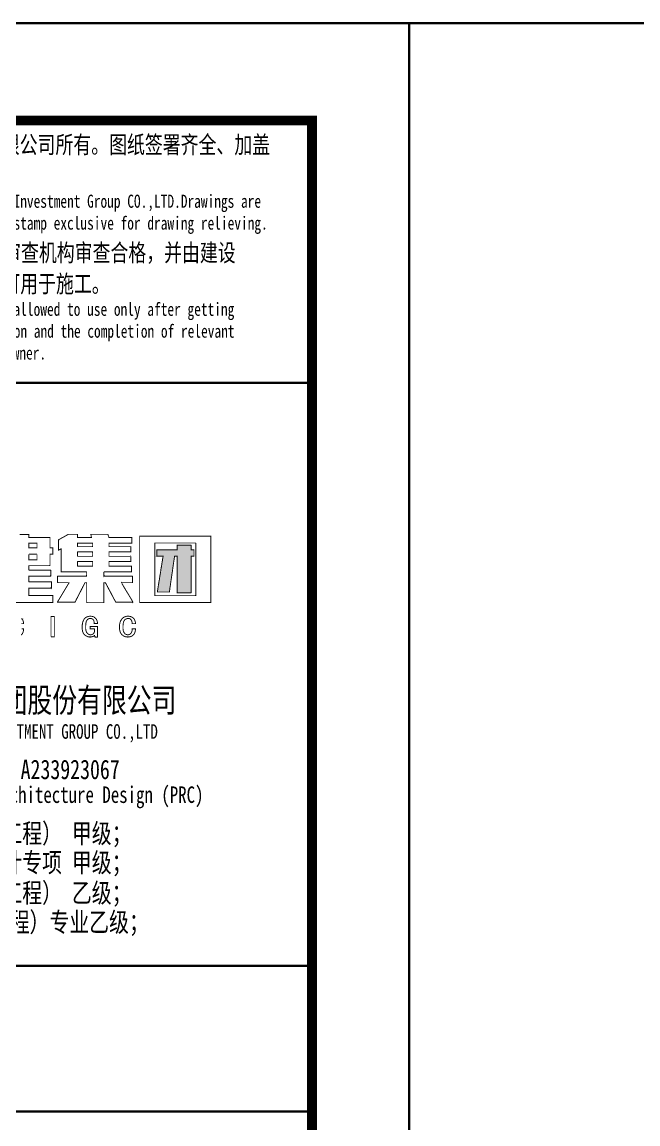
# Model space of a CAD drawing. Extents: x 1738711 to 2346805, y 1189731 to 2516152.
# Drawn here: x 1979940 to 1983111, y 1307506 to 1313176 of the extents above; entities that cross this region are included whole.
import ezdxf
from ezdxf.enums import TextEntityAlignment as Align

# ---------------------------------------------------------------- set-up
doc = ezdxf.new("R2010")
doc.units = 0
doc.header["$LTSCALE"] = 1000
doc.header["$MEASUREMENT"] = 0
doc.layers.add('A-文字', color=7, linetype='Continuous')
doc.layers.add('TK', color=4, linetype='Continuous')
doc.styles.add('宋体', font='SIMSUN.TTF', dxfattribs={"width": 0.75})

# ---------------------------------------------------------------- blocks, each defined once
blk = doc.blocks.new('资质')
at = {"layer": 'A-文字'}
h = blk.add_hatch(color=256, dxfattribs=at)
h.dxf.hatch_style = 1
h.paths.add_polyline_path([(5507, 4216), (5518, 4216), (5524, 4216), (5534, 4216), (5535, 4217), (5535, 4242), (5535, 4255), (5535, 4280), (5534, 4282), (5524, 4282), (5518, 4282), (5507, 4282), (5507, 4300), (5507, 4309), (5507, 4327), (5505, 4329), (5449, 4329), (5420, 4329), (5364, 4329), (5364, 4328), (5362, 4328), (5362, 4310), (5362, 4301), (5362, 4282), (5278, 4282), (5236, 4282), (5153, 4282), (5152, 4280), (5152, 4256), (5152, 4243), (5152, 4218), (5152, 4217), (5153, 4216), (5178, 4216), (5191, 4216), (5217, 4216), (5217, 4214), (5217, 4213), (5216, 4208), (5216, 4206), (5215, 4201), (5214, 4199), (5214, 4198), (5214, 4196), (5213, 4190), (5212, 4187), (5211, 4180), (5211, 4178), (5211, 4177), (5211, 4176), (5210, 4169), (5209, 4166), (5208, 4159), (5208, 4158), (5208, 4157), (5207, 4155), (5207, 4150), (5206, 4148), (5205, 4143), (5205, 4141), (5205, 4140), (5205, 4138), (5204, 4132), (5203, 4129), (5202, 4122), (5202, 4120), (5202, 4119), (5201, 4117), (5200, 4111), (5200, 4108), (5199, 4101), (5198, 4100), (5198, 4099), (5198, 4097), (5197, 4090), (5196, 4087), (5195, 4081), (5195, 4079), (5195, 4078), (5195, 4076), (5194, 4071), (5194, 4069), (5193, 4064), (5192, 4062), (5192, 4061), (5192, 4059), (5191, 4053), (5190, 4050), (5189, 4043), (5189, 4042), (5189, 4041), (5189, 4039), (5188, 4032), (5187, 4029), (5186, 4023), (5186, 4021), (5186, 4020), (5185, 4018), (5184, 4012), (5184, 4009), (5183, 4002), (5182, 4000), (5182, 3999), (5182, 3997), (5181, 3991), (5180, 3988), (5179, 3981), (5179, 3980), (5179, 3979), (5179, 3977), (5178, 3972), (5178, 3970), (5177, 3965), (5176, 3963), (5176, 3962), (5176, 3960), (5175, 3954), (5174, 3951), (5173, 3944), (5173, 3942), (5173, 3941), (5173, 3939), (5172, 3933), (5171, 3930), (5170, 3923), (5170, 3922), (5170, 3921), (5169, 3919), (5168, 3912), (5168, 3909), (5167, 3903), (5166, 3901), (5166, 3900), (5166, 3898), (5165, 3893), (5165, 3891), (5164, 3886), (5164, 3884), (5164, 3883), (5163, 3881), (5162, 3875), (5162, 3872), (5161, 3865), (5160, 3864), (5160, 3863), (5160, 3861), (5160, 3858), (5159, 3856), (5159, 3853), (5158, 3851), (5158, 3849), (5159, 3847), (5208, 3847), (5232, 3847), (5281, 3847), (5282, 3849), (5284, 3862), (5285, 3868), (5287, 3881), (5287, 3883), (5287, 3884), (5287, 3885), (5290, 3906), (5292, 3916), (5295, 3937), (5295, 3938), (5295, 3939), (5295, 3941), (5298, 3959), (5299, 3969), (5302, 3987), (5302, 3989), (5302, 3990), (5303, 3991), (5305, 4010), (5307, 4019), (5309, 4038), (5310, 4040), (5310, 4041), (5310, 4042), (5313, 4061), (5314, 4070), (5317, 4089), (5317, 4090), (5317, 4091), (5317, 4093), (5320, 4111), (5321, 4121), (5324, 4139), (5324, 4141), (5325, 4142), (5325, 4143), (5327, 4162), (5329, 4172), (5331, 4190), (5332, 4192), (5332, 4193), (5332, 4194), (5333, 4202), (5334, 4205), (5335, 4213), (5335, 4215), (5336, 4216), (5346, 4216), (5352, 4216), (5362, 4216), (5362, 4065), (5362, 3990), (5362, 3840), (5364, 3839), (5420, 3839), (5449, 3839), (5506, 3839), (5507, 3841), (5507, 3991), (5507, 4066)])
at = {"layer": 'A-文字', "const_width": 9.6}
for points in [[(3666, 3740), (3805, 3740), (4083, 3740), (4083, 3740), (4083, 3741), (4083, 3741), (4083, 3768), (4083, 3782), (4083, 3810), (4083, 3810), (4083, 3810), (4083, 3811), (3984, 3811), (3935, 3811), (3836, 3811), (3836, 3841), (3836, 3856), (3836, 3887), (3928, 3887), (3974, 3887), (4066, 3887), (4066, 3887), (4066, 3888), (4067, 3887), (4067, 3913), (4067, 3926), (4067, 3952), (3975, 3952), (3929, 3952), (3837, 3952), (3837, 3952), (3836, 3953), (3836, 3953), (3836, 3976), (3836, 3988), (3836, 4011), (3836, 4011), (3837, 4011), (3837, 4011), (3926, 4011), (3970, 4011), (4059, 4011), (4059, 4012), (4060, 4012), (4060, 4012), (4060, 4035), (4060, 4047), (4060, 4070), (4060, 4070), (4059, 4070), (4059, 4071), (3970, 4071), (3926, 4071), (3837, 4071), (3837, 4071), (3836, 4072), (3836, 4071), (3836, 4090), (3836, 4099), (3836, 4118), (3923, 4118), (3966, 4118), (4052, 4118), (4052, 4119), (4052, 4119), (4053, 4119), (4053, 4165), (4053, 4188), (4053, 4235), (4053, 4235), (4054, 4236), (4054, 4236), (4066, 4236), (4071, 4236), (4083, 4236), (4083, 4237), (4083, 4237), (4083, 4237), (4083, 4262), (4083, 4275), (4083, 4300), (4083, 4301), (4082, 4301), (4082, 4302), (4070, 4302), (4065, 4302), (4053, 4302), (4054, 4302), (4053, 4302), (4053, 4302), (4053, 4345), (4053, 4366), (4053, 4408), (4052, 4408), (4052, 4409), (4052, 4409), (3966, 4409), (3923, 4409), (3836, 4409), (3836, 4420), (3836, 4426), (3836, 4438), (3836, 4438), (3835, 4438), (3835, 4439), (3771, 4439), (3739, 4439)], [(3756, 3402), (3760, 3407), (3762, 3410), (3764, 3411), (3766, 3413), (3770, 3420), (3771, 3423), (3774, 3430), (3775, 3432), (3775, 3433), (3776, 3435), (3777, 3439), (3777, 3440), (3778, 3443), (3779, 3449), (3779, 3451), (3780, 3457), (3780, 3460), (3780, 3462), (3780, 3465), (3781, 3466), (3781, 3467), (3780, 3468), (3780, 3469), (3780, 3469), (3779, 3469), (3766, 3469), (3760, 3469)], [(3759, 3521), (3766, 3521), (3779, 3521), (3779, 3521), (3779, 3521), (3779, 3521), (3779, 3525), (3779, 3527), (3779, 3530), (3779, 3530), (3779, 3530), (3779, 3530), (3779, 3533), (3779, 3534), (3779, 3537), (3778, 3543), (3777, 3546), (3775, 3552), (3774, 3554), (3774, 3555), (3773, 3557), (3772, 3560), (3771, 3561), (3770, 3564), (3769, 3565), (3769, 3566), (3767, 3567), (3768, 3568), (3767, 3568), (3766, 3569), (3764, 3572), (3762, 3574), (3759, 3577)]]:
    blk.add_lwpolyline(points, dxfattribs=at)
for points in [[(4501, 3737), (4537, 3737), (4607, 3737), (4607, 3738), (4608, 3738), (4608, 3738), (4608, 3820), (4608, 3860), (4608, 3942), (4609, 3942), (4609, 3942), (4609, 3943), (4614, 3943), (4617, 3943), (4623, 3943), (4624, 3941), (4624, 3941), (4625, 3939), (4627, 3935), (4628, 3933), (4631, 3929), (4631, 3929), (4631, 3928), (4631, 3928), (4633, 3924), (4634, 3922), (4637, 3917), (4637, 3917), (4637, 3917), (4637, 3917), (4640, 3912), (4641, 3910), (4643, 3905), (4644, 3905), (4644, 3904), (4644, 3904), (4646, 3900), (4647, 3898), (4649, 3893), (4650, 3893), (4650, 3893), (4650, 3893), (4652, 3889), (4653, 3886), (4655, 3882), (4656, 3882), (4656, 3882), (4656, 3881), (4658, 3877), (4659, 3875), (4661, 3871), (4662, 3871), (4662, 3870), (4662, 3870), (4664, 3866), (4665, 3864), (4667, 3859), (4668, 3859), (4668, 3859), (4668, 3859), (4670, 3854), (4672, 3852), (4674, 3847), (4674, 3846), (4674, 3846), (4675, 3846), (4677, 3842), (4678, 3840), (4680, 3835), (4680, 3835), (4680, 3835), (4681, 3835), (4683, 3830), (4684, 3828), (4686, 3824), (4686, 3824), (4686, 3824), (4687, 3823), (4689, 3819), (4690, 3817), (4692, 3813), (4692, 3812), (4692, 3812), (4693, 3812), (4695, 3807), (4696, 3805), (4699, 3800), (4699, 3800), (4699, 3800), (4699, 3799), (4701, 3795), (4702, 3793), (4705, 3789), (4705, 3788), (4705, 3788), (4705, 3788), (4707, 3784), (4708, 3782), (4711, 3777), (4711, 3777), (4711, 3777), (4711, 3777), (4713, 3772), (4714, 3770), (4717, 3766), (4717, 3766), (4717, 3766), (4717, 3765), (4719, 3761), (4721, 3759), (4723, 3755), (4726, 3749), (4727, 3746), (4731, 3741), (4801, 3741), (4836, 3741), (4906, 3741), (4906, 3740), (4906, 3740), (4906, 3740), (4907, 3741), (4907, 3742), (4907, 3743), (4860, 3822), (4836, 3861), (4789, 3940), (4789, 3941), (4789, 3941), (4789, 3942), (4789, 3942), (4789, 3943), (4789, 3943), (4789, 3944), (4790, 3943), (4790, 3943), (4834, 3943), (4856, 3943), (4900, 3943), (4901, 3943), (4901, 3944), (4902, 3944), (4902, 3970), (4902, 3982), (4902, 4007), (4901, 4008), (4901, 4008), (4900, 4009), (4784, 4009), (4725, 4009), (4609, 4009), (4609, 4009), (4609, 4010), (4608, 4009), (4608, 4026), (4608, 4034), (4608, 4051), (4609, 4052), (4609, 4052), (4610, 4053), (4723, 4053), (4779, 4053), (4892, 4053), (4892, 4077), (4892, 4088), (4892, 4112), (4800, 4112), (4753, 4112), (4660, 4112), (4660, 4113), (4660, 4113), (4660, 4113), (4660, 4131), (4660, 4141), (4660, 4159), (4660, 4159), (4660, 4160), (4660, 4160), (4750, 4160), (4795, 4160), (4884, 4160), (4884, 4161), (4885, 4161), (4885, 4161), (4885, 4182), (4885, 4192), (4885, 4214), (4885, 4213), (4884, 4214), (4884, 4214), (4795, 4214), (4750, 4214), (4660, 4214), (4660, 4215), (4660, 4215), (4660, 4215), (4660, 4232), (4660, 4241), (4660, 4258), (4660, 4258), (4660, 4258), (4660, 4259), (4750, 4259), (4795, 4259), (4884, 4259), (4884, 4259), (4885, 4260), (4885, 4260), (4885, 4281), (4885, 4291), (4885, 4312), (4885, 4312), (4884, 4312), (4884, 4313), (4795, 4313), (4750, 4313), (4660, 4313), (4660, 4313), (4660, 4314), (4660, 4314), (4660, 4328), (4660, 4335), (4660, 4349), (4754, 4349), (4801, 4349), (4895, 4349), (4895, 4350), (4896, 4351), (4896, 4352), (4896, 4374), (4896, 4385), (4896, 4407), (4896, 4408), (4895, 4408), (4895, 4409), (4801, 4409), (4754, 4409), (4660, 4409), (4660, 4409), (4660, 4410), (4659, 4410), (4656, 4420), (4654, 4425), (4651, 4434), (4650, 4436), (4650, 4437), (4649, 4440), (4579, 4440), (4544, 4440), (4474, 4440), (4473, 4439), (4473, 4438), (4473, 4438), (4475, 4431), (4476, 4427), (4477, 4420), (4478, 4417), (4478, 4415), (4479, 4412), (4480, 4411), (4480, 4410), (4480, 4409), (4422, 4409), (4394, 4409), (4337, 4409), (4337, 4409), (4337, 4410), (4336, 4410), (4336, 4422), (4336, 4428), (4336, 4440), (4298, 4440), (4279, 4440), (4241, 4440), (4200, 4417), (4180, 4406), (4139, 4383), (4140, 4382), (4139, 4382), (4139, 4382), (4139, 4339), (4139, 4318), (4139, 4276), (4140, 4276), (4142, 4276), (4143, 4277), (4152, 4283), (4157, 4286), (4168, 4291), (4168, 4291), (4168, 4291), (4168, 4291), (4168, 4196), (4168, 4148), (4168, 4053), (4169, 4054), (4169, 4053), (4169, 4053), (4272, 4053), (4324, 4053), (4428, 4053), (4429, 4052), (4429, 4052), (4430, 4051), (4430, 4034), (4430, 4026), (4430, 4009), (4429, 4010), (4429, 4009), (4429, 4009), (4310, 4009), (4251, 4009), (4133, 4009), (4133, 4008), (4132, 4007), (4131, 4007), (4131, 3982), (4131, 3970), (4131, 3945), (4132, 3944), (4133, 3944), (4133, 3943), (4178, 3943), (4201, 3943), (4247, 3943), (4247, 3943), (4247, 3943), (4248, 3943), (4248, 3943), (4249, 3941), (4248, 3941), (4200, 3861), (4177, 3822), (4129, 3743), (4129, 3742), (4129, 3741), (4129, 3741), (4201, 3741), (4237, 3741), (4309, 3741), (4309, 3742), (4310, 3742), (4311, 3743), (4314, 3750), (4316, 3753), (4319, 3760), (4319, 3760), (4320, 3760), (4320, 3761), (4325, 3772), (4328, 3778), (4334, 3789), (4334, 3789), (4334, 3789), (4335, 3789), (4340, 3800), (4343, 3805), (4348, 3816), (4348, 3816), (4348, 3816), (4349, 3817), (4354, 3828), (4357, 3834), (4363, 3845), (4363, 3845), (4363, 3845), (4363, 3845), (4369, 3856), (4371, 3861), (4377, 3872), (4377, 3872), (4377, 3873), (4377, 3873), (4383, 3884), (4386, 3890), (4391, 3901), (4391, 3901), (4392, 3901), (4392, 3901), (4397, 3912), (4400, 3917), (4405, 3928), (4405, 3928), (4406, 3929), (4406, 3929), (4409, 3934), (4410, 3937), (4413, 3942), (4413, 3942), (4413, 3942), (4413, 3943), (4419, 3943), (4422, 3943), (4429, 3943), (4429, 3942), (4429, 3942), (4430, 3942), (4430, 3860), (4430, 3820), (4430, 3738), (4430, 3738), (4431, 3738), (4431, 3737)], [(5269, 3739), (5415, 3739), (5709, 3739), (5709, 4012), (5709, 4148), (5709, 4422), (5415, 4422), (5269, 4422), (4976, 4422), (4976, 4148), (4976, 4012), (4976, 3739)], [(3869, 4302), (3886, 4302), (3919, 4302), (3919, 4320), (3919, 4330), (3919, 4349), (3886, 4349), (3869, 4349), (3836, 4349), (3836, 4330), (3836, 4320), (3836, 4302)], [(4399, 4313), (4430, 4313), (4491, 4313), (4491, 4313), (4491, 4314), (4492, 4314), (4492, 4328), (4492, 4335), (4492, 4349), (4430, 4349), (4399, 4349), (4337, 4349), (4337, 4349), (4337, 4348), (4336, 4348), (4336, 4335), (4336, 4328), (4336, 4315), (4337, 4314), (4337, 4314), (4338, 4313)], [(5300, 3809), (5384, 3809), (5552, 3809), (5552, 3810), (5553, 3810), (5553, 3810), (5553, 4026), (5553, 4134), (5553, 4350), (5553, 4350), (5552, 4351), (5552, 4351), (5384, 4351), (5300, 4351), (5132, 4351), (5132, 4351), (5131, 4350), (5131, 4350), (5131, 4134), (5131, 4026), (5131, 3810), (5131, 3810), (5132, 3810), (5132, 3809)], [(5420, 3839), (5449, 3839), (5506, 3839), (5506, 3839), (5507, 3840), (5507, 3840), (5507, 3991), (5507, 4066), (5507, 4216), (5518, 4216), (5524, 4216), (5534, 4216), (5534, 4217), (5535, 4217), (5535, 4217), (5535, 4242), (5535, 4255), (5535, 4281), (5535, 4281), (5534, 4281), (5534, 4282), (5524, 4282), (5518, 4282), (5508, 4282), (5508, 4282), (5508, 4282), (5507, 4282), (5507, 4300), (5507, 4309), (5507, 4327), (5506, 4328), (5506, 4328), (5505, 4329), (5449, 4329), (5420, 4329), (5364, 4329), (5364, 4328), (5363, 4328), (5362, 4328), (5362, 4310), (5362, 4301), (5362, 4282), (5362, 4282), (5362, 4282), (5362, 4282), (5278, 4282), (5236, 4282), (5152, 4282), (5152, 4281), (5152, 4281), (5152, 4281), (5152, 4256), (5152, 4243), (5152, 4218), (5152, 4217), (5153, 4217), (5152, 4216), (5178, 4216), (5191, 4216), (5217, 4216), (5217, 4215), (5217, 4214), (5217, 4213), (5216, 4208), (5216, 4206), (5215, 4201), (5214, 4199), (5214, 4198), (5214, 4196), (5213, 4190), (5212, 4187), (5211, 4180), (5211, 4178), (5211, 4177), (5211, 4176), (5210, 4169), (5209, 4166), (5208, 4159), (5208, 4158), (5208, 4157), (5207, 4155), (5207, 4150), (5206, 4148), (5205, 4143), (5205, 4141), (5205, 4140), (5205, 4138), (5204, 4132), (5203, 4129), (5202, 4122), (5202, 4120), (5202, 4119), (5201, 4117), (5200, 4111), (5200, 4108), (5199, 4101), (5198, 4100), (5198, 4099), (5198, 4097), (5197, 4090), (5196, 4087), (5195, 4081), (5195, 4079), (5195, 4078), (5195, 4076), (5194, 4071), (5194, 4069), (5193, 4064), (5192, 4062), (5192, 4061), (5192, 4059), (5191, 4053), (5190, 4050), (5189, 4043), (5189, 4042), (5189, 4041), (5189, 4039), (5188, 4032), (5187, 4029), (5186, 4023), (5186, 4021), (5186, 4020), (5185, 4018), (5184, 4012), (5184, 4009), (5183, 4002), (5182, 4000), (5182, 3999), (5182, 3997), (5181, 3991), (5180, 3988), (5179, 3981), (5179, 3980), (5179, 3979), (5179, 3977), (5178, 3972), (5178, 3970), (5177, 3965), (5176, 3963), (5176, 3962), (5176, 3960), (5175, 3954), (5174, 3951), (5173, 3944), (5173, 3942), (5173, 3941), (5173, 3939), (5172, 3933), (5171, 3930), (5170, 3923), (5170, 3922), (5170, 3921), (5169, 3919), (5168, 3912), (5168, 3909), (5167, 3903), (5166, 3901), (5166, 3900), (5166, 3898), (5165, 3893), (5165, 3891), (5164, 3886), (5164, 3884), (5164, 3883), (5163, 3881), (5162, 3875), (5162, 3872), (5161, 3865), (5160, 3864), (5160, 3863), (5160, 3861), (5160, 3858), (5159, 3856), (5159, 3853), (5158, 3851), (5158, 3849), (5159, 3847), (5208, 3847), (5232, 3847), (5281, 3847), (5281, 3848), (5282, 3848), (5282, 3849), (5284, 3862), (5285, 3868), (5287, 3881), (5287, 3883), (5287, 3884), (5287, 3885), (5290, 3906), (5292, 3916), (5295, 3937), (5295, 3938), (5295, 3939), (5295, 3941), (5298, 3959), (5299, 3969), (5302, 3987), (5302, 3989), (5302, 3990), (5303, 3991), (5305, 4010), (5307, 4019), (5309, 4038), (5310, 4040), (5310, 4041), (5310, 4042), (5313, 4061), (5314, 4070), (5317, 4089), (5317, 4090), (5317, 4091), (5317, 4093), (5320, 4111), (5321, 4121), (5324, 4139), (5324, 4141), (5325, 4142), (5325, 4143), (5327, 4162), (5329, 4172), (5331, 4190), (5332, 4192), (5332, 4193), (5332, 4194), (5333, 4202), (5334, 4205), (5335, 4213), (5335, 4214), (5335, 4215), (5336, 4216), (5346, 4216), (5352, 4216), (5362, 4216), (5362, 4065), (5362, 3990), (5362, 3839), (5363, 3839), (5363, 3839), (5363, 3839)], [(3869, 4178), (3886, 4178), (3919, 4178), (3919, 4201), (3919, 4213), (3919, 4236), (3919, 4235), (3918, 4236), (3918, 4236), (3886, 4236), (3869, 4236), (3837, 4236), (3837, 4236), (3836, 4235), (3836, 4236), (3836, 4213), (3836, 4201), (3836, 4178)], [(4399, 4214), (4430, 4214), (4491, 4214), (4491, 4215), (4491, 4215), (4492, 4215), (4492, 4232), (4492, 4241), (4492, 4258), (4491, 4258), (4491, 4258), (4491, 4259), (4430, 4259), (4399, 4259), (4338, 4259), (4337, 4258), (4337, 4258), (4336, 4257), (4336, 4241), (4336, 4232), (4336, 4216), (4337, 4215), (4337, 4215), (4338, 4214)], [(4399, 4112), (4429, 4112), (4490, 4112), (4490, 4113), (4491, 4113), (4492, 4113), (4492, 4131), (4492, 4141), (4492, 4159), (4491, 4159), (4491, 4160), (4491, 4160), (4430, 4160), (4399, 4160), (4338, 4160), (4337, 4159), (4337, 4159), (4336, 4158), (4336, 4141), (4336, 4132), (4336, 4114), (4337, 4113), (4337, 4113), (4338, 4112)], [(4076, 3386), (4083, 3386), (4096, 3386), (4096, 3387), (4097, 3387), (4097, 3388), (4097, 3470), (4097, 3511), (4097, 3594), (4097, 3594), (4097, 3594), (4097, 3595), (4083, 3595), (4076, 3595), (4063, 3595), (4063, 3511), (4063, 3470), (4063, 3387), (4063, 3387), (4064, 3386), (4063, 3386)], [(4465, 3383), (4466, 3383), (4466, 3384), (4470, 3384), (4472, 3384), (4476, 3384), (4483, 3385), (4487, 3386), (4494, 3389), (4499, 3391), (4501, 3392), (4506, 3396), (4508, 3397), (4508, 3398), (4510, 3399), (4511, 3399), (4512, 3399), (4512, 3399), (4512, 3396), (4512, 3395), (4513, 3393), (4514, 3390), (4514, 3389), (4515, 3385), (4515, 3385), (4515, 3385), (4516, 3384), (4516, 3384), (4517, 3384), (4517, 3383), (4526, 3383), (4531, 3383), (4540, 3383), (4541, 3384), (4541, 3384), (4542, 3385), (4542, 3427), (4542, 3448), (4542, 3490), (4541, 3490), (4541, 3491), (4540, 3491), (4510, 3491), (4495, 3491), (4466, 3491), (4466, 3491), (4465, 3491), (4465, 3491), (4465, 3482), (4465, 3477), (4465, 3468), (4483, 3468), (4492, 3468), (4510, 3468), (4510, 3468), (4511, 3467), (4511, 3467), (4511, 3458), (4511, 3453), (4511, 3444), (4510, 3438), (4509, 3436), (4507, 3430), (4506, 3427), (4505, 3426), (4504, 3423), (4503, 3423), (4503, 3422), (4503, 3421), (4500, 3419), (4499, 3418), (4496, 3415), (4492, 3412), (4489, 3411), (4484, 3409), (4482, 3408), (4480, 3408), (4478, 3407), (4475, 3407), (4474, 3407), (4472, 3407), (4470, 3406), (4468, 3406), (4466, 3407), (4462, 3407), (4460, 3408), (4455, 3409), (4450, 3411), (4448, 3413), (4443, 3416), (4442, 3417), (4442, 3417), (4441, 3418), (4438, 3420), (4437, 3421), (4435, 3424), (4433, 3427), (4431, 3429), (4429, 3432), (4426, 3439), (4425, 3442), (4423, 3449), (4423, 3452), (4422, 3453), (4422, 3456), (4422, 3460), (4421, 3462), (4420, 3467), (4420, 3471), (4420, 3473), (4420, 3478), (4420, 3478), (4420, 3478), (4420, 3478), (4420, 3485), (4420, 3489), (4420, 3496), (4420, 3496), (4420, 3496), (4420, 3496), (4420, 3501), (4420, 3504), (4420, 3509), (4420, 3509), (4421, 3509), (4421, 3509), (4421, 3512), (4421, 3513), (4421, 3516), (4422, 3526), (4423, 3531), (4426, 3540), (4426, 3542), (4426, 3543), (4427, 3544), (4429, 3549), (4430, 3552), (4433, 3556), (4434, 3557), (4434, 3558), (4435, 3559), (4438, 3562), (4439, 3564), (4442, 3566), (4445, 3568), (4446, 3569), (4449, 3571), (4450, 3571), (4451, 3571), (4452, 3572), (4454, 3572), (4455, 3572), (4457, 3573), (4458, 3573), (4460, 3573), (4461, 3574), (4467, 3574), (4469, 3574), (4475, 3574), (4481, 3573), (4484, 3572), (4489, 3569), (4493, 3566), (4495, 3565), (4498, 3561), (4502, 3556), (4503, 3553), (4505, 3547), (4506, 3543), (4506, 3541), (4508, 3537), (4507, 3535), (4507, 3534), (4508, 3531), (4508, 3528), (4508, 3527), (4508, 3523), (4509, 3523), (4509, 3523), (4509, 3523), (4521, 3523), (4528, 3523), (4540, 3523), (4540, 3523), (4541, 3523), (4541, 3523), (4541, 3528), (4541, 3530), (4541, 3535), (4539, 3543), (4538, 3548), (4535, 3556), (4533, 3560), (4532, 3562), (4531, 3565), (4527, 3571), (4524, 3574), (4519, 3579), (4516, 3582), (4515, 3583), (4512, 3585), (4511, 3585), (4511, 3586), (4510, 3586), (4509, 3587), (4509, 3587), (4508, 3588), (4506, 3589), (4504, 3590), (4502, 3591), (4497, 3593), (4494, 3594), (4490, 3595), (4487, 3596), (4486, 3596), (4483, 3596), (4480, 3596), (4479, 3596), (4477, 3597), (4469, 3597), (4466, 3597), (4458, 3597), (4456, 3596), (4455, 3596), (4453, 3596), (4450, 3596), (4449, 3596), (4446, 3595), (4442, 3594), (4440, 3593), (4436, 3592), (4432, 3590), (4430, 3589), (4426, 3587), (4421, 3584), (4419, 3582), (4415, 3578), (4410, 3574), (4408, 3572), (4404, 3567), (4400, 3560), (4398, 3556), (4394, 3549), (4393, 3545), (4393, 3544), (4391, 3541), (4391, 3539), (4391, 3538), (4390, 3536), (4389, 3533), (4389, 3531), (4388, 3528), (4388, 3527), (4387, 3526), (4387, 3525), (4387, 3521), (4386, 3520), (4386, 3517), (4386, 3515), (4386, 3513), (4385, 3511), (4385, 3509), (4385, 3507), (4385, 3505), (4385, 3505), (4384, 3505), (4384, 3505), (4384, 3500), (4384, 3498), (4384, 3493), (4384, 3493), (4384, 3493), (4384, 3493), (4384, 3486), (4384, 3483), (4384, 3475), (4384, 3475), (4384, 3475), (4384, 3475), (4384, 3471), (4384, 3469), (4384, 3465), (4385, 3463), (4385, 3462), (4385, 3459), (4386, 3456), (4386, 3455), (4387, 3451), (4388, 3443), (4389, 3439), (4393, 3431), (4395, 3425), (4397, 3422), (4401, 3416), (4402, 3414), (4403, 3413), (4405, 3411), (4407, 3409), (4409, 3407), (4412, 3404), (4415, 3402), (4417, 3400), (4420, 3397), (4421, 3397), (4422, 3397), (4422, 3396), (4428, 3393), (4430, 3392), (4436, 3389), (4439, 3388), (4441, 3387), (4444, 3386), (4448, 3386), (4450, 3385), (4454, 3384), (4458, 3384), (4460, 3384), (4464, 3384), (4464, 3384), (4464, 3384), (4464, 3383)], [(4855, 3383), (4856, 3383), (4856, 3384), (4860, 3384), (4862, 3384), (4866, 3384), (4874, 3385), (4878, 3386), (4885, 3389), (4891, 3391), (4894, 3393), (4900, 3396), (4905, 3400), (4908, 3402), (4913, 3407), (4915, 3410), (4916, 3411), (4918, 3413), (4922, 3420), (4924, 3423), (4926, 3430), (4927, 3432), (4927, 3433), (4928, 3435), (4929, 3439), (4929, 3440), (4930, 3443), (4931, 3449), (4931, 3451), (4932, 3457), (4932, 3460), (4932, 3462), (4932, 3465), (4933, 3466), (4933, 3467), (4933, 3468), (4932, 3469), (4932, 3469), (4931, 3469), (4918, 3469), (4912, 3469), (4899, 3469), (4899, 3469), (4899, 3469), (4898, 3469), (4898, 3465), (4898, 3463), (4898, 3459), (4898, 3459), (4898, 3459), (4898, 3459), (4898, 3456), (4898, 3454), (4898, 3451), (4897, 3450), (4897, 3449), (4897, 3447), (4896, 3444), (4896, 3443), (4895, 3440), (4894, 3435), (4893, 3432), (4891, 3427), (4888, 3424), (4887, 3422), (4884, 3419), (4881, 3417), (4880, 3416), (4878, 3414), (4873, 3411), (4870, 3410), (4865, 3408), (4860, 3407), (4857, 3407), (4852, 3407), (4846, 3407), (4843, 3408), (4838, 3410), (4834, 3411), (4832, 3412), (4828, 3415), (4825, 3417), (4823, 3419), (4821, 3422), (4819, 3424), (4818, 3425), (4816, 3427), (4813, 3433), (4811, 3437), (4809, 3443), (4808, 3446), (4808, 3447), (4807, 3449), (4807, 3452), (4807, 3453), (4806, 3456), (4806, 3460), (4805, 3462), (4804, 3467), (4804, 3471), (4804, 3473), (4804, 3478), (4804, 3478), (4804, 3478), (4804, 3478), (4804, 3485), (4804, 3488), (4804, 3495), (4804, 3495), (4804, 3495), (4804, 3495), (4804, 3500), (4804, 3503), (4804, 3507), (4805, 3507), (4805, 3507), (4805, 3507), (4805, 3509), (4805, 3510), (4805, 3512), (4805, 3513), (4805, 3513), (4805, 3514), (4806, 3518), (4806, 3520), (4807, 3523), (4808, 3531), (4809, 3535), (4812, 3543), (4814, 3546), (4815, 3548), (4817, 3552), (4820, 3556), (4822, 3559), (4825, 3563), (4830, 3566), (4832, 3568), (4837, 3570), (4841, 3571), (4842, 3572), (4846, 3573), (4847, 3573), (4848, 3573), (4849, 3574), (4855, 3574), (4858, 3574), (4864, 3574), (4870, 3573), (4873, 3572), (4878, 3569), (4880, 3568), (4880, 3568), (4882, 3567), (4884, 3564), (4885, 3563), (4888, 3561), (4891, 3556), (4893, 3553), (4895, 3547), (4895, 3545), (4895, 3544), (4896, 3543), (4897, 3537), (4897, 3535), (4898, 3529), (4898, 3526), (4898, 3524), (4898, 3521), (4911, 3521), (4918, 3521), (4931, 3521), (4931, 3521), (4931, 3521), (4932, 3521), (4932, 3525), (4932, 3527), (4932, 3530), (4931, 3530), (4931, 3530), (4931, 3530), (4931, 3533), (4931, 3534), (4931, 3537), (4930, 3543), (4929, 3546), (4927, 3552), (4927, 3554), (4926, 3555), (4925, 3557), (4924, 3560), (4923, 3561), (4922, 3564), (4921, 3565), (4921, 3566), (4920, 3567), (4920, 3568), (4919, 3568), (4919, 3569), (4916, 3572), (4915, 3574), (4911, 3577), (4907, 3580), (4906, 3581), (4902, 3585), (4897, 3588), (4894, 3589), (4888, 3592), (4887, 3592), (4886, 3592), (4885, 3593), (4884, 3594), (4884, 3594), (4883, 3594), (4880, 3595), (4878, 3595), (4875, 3596), (4871, 3596), (4869, 3596), (4866, 3597), (4858, 3597), (4854, 3597), (4847, 3597), (4837, 3596), (4832, 3595), (4823, 3591), (4818, 3589), (4815, 3588), (4811, 3585), (4809, 3584), (4808, 3584), (4807, 3582), (4802, 3579), (4800, 3577), (4796, 3573), (4791, 3567), (4789, 3564), (4784, 3559), (4784, 3558), (4784, 3557), (4783, 3557), (4782, 3553), (4781, 3552), (4779, 3549), (4776, 3540), (4774, 3535), (4772, 3526), (4771, 3523), (4771, 3522), (4771, 3519), (4770, 3516), (4770, 3514), (4769, 3511), (4769, 3508), (4769, 3507), (4769, 3504), (4769, 3504), (4769, 3504), (4768, 3504), (4768, 3500), (4768, 3498), (4768, 3493), (4768, 3493), (4768, 3493), (4768, 3493), (4768, 3486), (4768, 3483), (4768, 3475), (4768, 3475), (4768, 3475), (4768, 3475), (4768, 3472), (4768, 3470), (4768, 3466), (4770, 3456), (4771, 3450), (4774, 3440), (4776, 3433), (4777, 3430), (4781, 3424), (4782, 3422), (4782, 3421), (4784, 3419), (4786, 3416), (4787, 3415), (4789, 3412), (4791, 3409), (4792, 3408), (4795, 3406), (4799, 3403), (4800, 3402), (4804, 3399), (4805, 3399), (4805, 3398), (4806, 3398), (4812, 3393), (4816, 3392), (4823, 3389), (4826, 3388), (4828, 3387), (4832, 3386), (4834, 3386), (4836, 3386), (4838, 3385), (4840, 3385), (4841, 3385), (4843, 3384), (4848, 3384), (4850, 3384), (4854, 3384), (4854, 3384), (4854, 3384), (4854, 3383)]]:
    blk.add_lwpolyline(points, close=True, dxfattribs=at)
at = {"layer": 'TK', "color": 7, "const_width": 25}
for points in [[(250, 6000), (6750, 6000), (6750, 8700), (250, 8700)], [(250, 8700), (6750, 8700), (6750, 0), (250, 0)]]:
    blk.add_lwpolyline(points, close=True, dxfattribs=at)
at = {"layer": 'TK', "color": 7, "style": '宋体', "width": 0.75}
for s, height, p in [('图纸版权归浙江省建设投资集团股份有限公司所有。图纸签署齐全、加盖', 180, (426, 8361)), ('The copyright belongs to Zhejiang Construction Investment Group CO.,LTD.Drawings are ', 135, (440, 7801)), ('invalid without complete signature or official stamp exclusive for drawing relieving.', 135, (440, 7576)), ('施工图阶段的设计成果，需经有资质的审查机构审查合格，并由建设', 180, (440, 7249)), ('单位按规定程序办理相关审批手续后方可用于施工。', 180, (432, 6929)), ('Design result of construction-drawing stage is allowed to use only after getting ', 135, (440, 6689)), ('through the examination of qualified organization and the completion of relevant ', 135, (442, 6464)), ('formalities as procedures required by project-owner.', 135, (431, 6239)), ('浙江省建设投资集团股份有限公司', 250, (1518, 2609)), ('ZHEJIANG CONSTRUCTION INVESTMENT GROUP CO.,LTD ', 150, (1643, 2336)), ('设计证书编号证: A233923067 ', 200, (2114, 1921)), ('No. A233923067 Class A of Architecture Design (PRC)', 170, (1209, 1676)), ('建筑行业（建筑工程） 甲级；', 200, (2130, 1263)), ('风景园林工程设计专项 甲级；', 200, (2130, 963)), ('建筑行业（人防工程） 乙级；', 200, (2130, 651)), ('市政行业（道路工程）专业乙级；', 200, (2001, 350))]:
    blk.add_text(s, height=height, dxfattribs=at).set_placement(p)
blk = doc.blocks.new('hjashrtahreahe')
at = {"layer": 'TK', "color": 7, "const_width": 25}
blk.add_lwpolyline([(0, 59400), (84100, 59400), (84100, 0), (0, 0)], close=True, dxfattribs=at)
at = {"layer": 'TK', "color": 3, "const_width": 100}
blk.add_lwpolyline([(2500, 1000), (2500, 58400), (83100, 58400), (83100, 1000)], close=True, dxfattribs=at)
at = {"layer": 'TK', "color": 7, "const_width": 25}
for points in [[(76600, 49700), (83100, 49700)], [(76600, 48200), (83100, 48200)]]:
    blk.add_lwpolyline(points, dxfattribs=at)
at = {"layer": 'TK', "color": 1}
blk.add_blockref('资质', (76350, 49700), dxfattribs=at)
at = {"layer": 'TK', "style": '宋体', "width": 0.75}
for tag, height, p in [('项目负责人', 350, (6003, 57089)), ('专业负责人', 350, (6003, 56224)), ('设计人', 350, (6003, 55419)), ('版号1', 250, (77304, 22193)), ('时间1', 250, (82405, 22193)), ('版号2', 250, (77304, 21593)), ('时间2', 250, (82405, 21593)), ('版号3', 250, (77304, 20993)), ('时间3', 250, (82405, 20993)), ('建筑会签', 0.0001, (78978, 2403)), ('电气会签', 0.0001, (82128, 2403)), ('结构会签', 0.0001, (78978, 1803)), ('暖通会签', 0.0001, (82128, 1803)), ('给排水会签', 0.0001, (78978, 1250)), ('智能化会签', 0.0001, (82128, 1250))]:
    blk.add_attdef(tag, text='', height=height, dxfattribs=at).set_placement(p, align=Align.CENTER)
for tag, p in [('合作设计单位', (80816, 48986)), ('版号说明1', (79854, 22318)), ('版号说明2', (79854, 21718)), ('版号说明3', (79854, 21118)), ('浙江绿储科技有限公司', (80545, 16036)), ('百兆瓦级集中式熔盐储能关键', (80545, 14953)), ('设备研发及制造基地项目', (80545, 14603)), ('1#研发楼', (80545, 13636)), ('图名', (80545, 12436)), ('工程编号', (78978, 11461)), ('子项编号', (82128, 11461)), ('建筑', (78978, 10711)), ('图号', (82128, 10711)), ('施工图', (78978, 9961)), ('2023.03', (82128, 9961)), ('审定', (79353, 8461)), ('审核', (79353, 7711)), ('工程负责', (79353, 6961)), ('专业负责', (79353, 6211)), ('设计', (79353, 5461)), ('制图', (79353, 4711)), ('校对', (79353, 3961))]:
    blk.add_attdef(tag, text='', height=250, dxfattribs=at).set_placement(p, align=Align.MIDDLE_CENTER)

msp = doc.modelspace()

# ---------------------------------------------------------------- block references
at = {"xscale": 0.5, "yscale": 0.5, "zscale": 0.5}
for p in [(1939883.1, 1283470.1), (1981933.1, 1283470.1)]:
    msp.add_blockref('hjashrtahreahe', p, dxfattribs=at)

doc.saveas('drawing.dxf')
